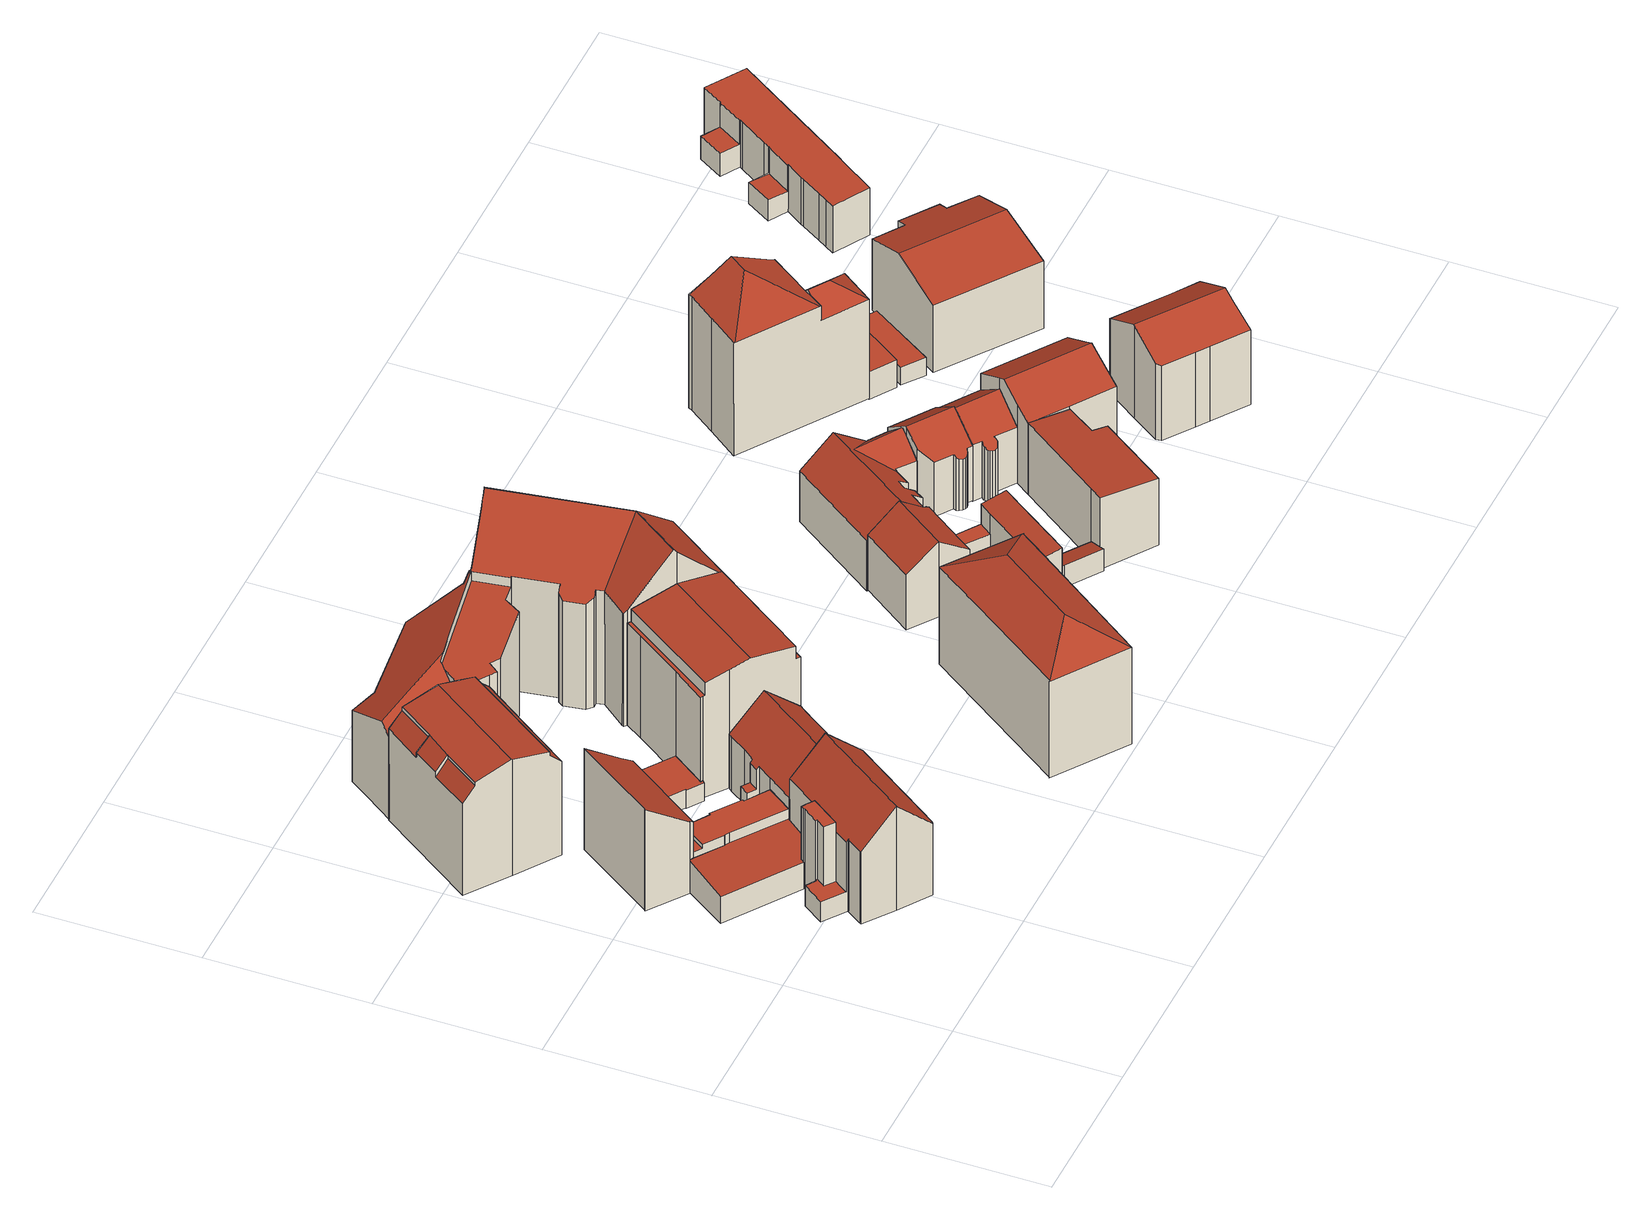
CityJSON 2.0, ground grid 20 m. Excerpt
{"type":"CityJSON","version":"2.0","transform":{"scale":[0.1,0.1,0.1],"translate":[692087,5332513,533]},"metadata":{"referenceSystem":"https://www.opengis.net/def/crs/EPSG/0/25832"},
"CityObjects":{
"building1":{"type":"Building","attributes":{"Gemeindeschluessel":"09162000","HoeheDach":"538.585","HoeheGrund":"534.080","Methode":"1000","NiedrigsteTraufeDesGebaeudes":"537.936","Geometrietyp2DReferenz":"3000","function":"31001_2000","roofType":"9999","measuredHeight":4.5,"storeysAboveGround":1},"geometry":[{"type":"MultiSurface","lod":"2","boundaries":[[[0,1,2,3]],[[4,5,6,7]],[[8,9,10,11]],[[3,4,7,12,13,14,15,16,8,11,17,18,19,0]],[[13,20,21,14]],[[17,22,23,18]],[[3,2,5,4]],[[24,21,20,25,6,5,2,1,26,23,22,10,9]],[[24,9,8,16,15]],[[18,23,26,19]],[[14,21,24,15]],[[11,10,22,17]],[[7,6,25,12]],[[19,26,1,0]],[[12,25,20,13]]],"semantics":{"surfaces":[{"type":"WallSurface"},{"type":"GroundSurface"},{"type":"RoofSurface"}],"values":[0,0,0,1,0,0,0,2,0,0,0,0,0,0,0]}}]},
"building2":{"type":"Building","attributes":{"Gemeindeschluessel":"09162000","HoeheDach":"548.940","HoeheGrund":"534.210","Methode":"2000","NiedrigsteTraufeDesGebaeudes":"537.110","Geometrietyp2DReferenz":"3000","function":"31001_1000","roofType":"3100","measuredHeight":14.73,"storeysAboveGround":3},"geometry":[{"type":"MultiSurface","lod":"2","boundaries":[[[27,28,29,30]],[[31,32,33,34]],[[35,36,37,38]],[[39,40,41,42]],[[43,44,45,46]],[[47,48,49,50]],[[51,52,53,54]],[[27,32,31,42,41,28]],[[48,55,56,57,58,59,60,61,53,52,62,49]],[[46,45,63,64]],[[65,61,60,66]],[[59,67,68,60]],[[47,50,69,51,54,70,33,32,27,30,35,38,71,72,43,46,64,73]],[[69,62,52,51]],[[70,74,34,33]],[[74,70,54,53,61,65]],[[50,49,62,69]],[[47,73,75,55,48]],[[68,67,37,36,29,28,41,40,76]],[[77,76,40,39]],[[71,58,57,72]],[[66,60,68,76,77]],[[31,34,74,65,66,77,39,42]],[[43,72,57,56,44]],[[64,63,75,73]],[[71,38,37,67,59,58]],[[30,29,36,35]],[[75,63,45,44,56,55]]],"semantics":{"surfaces":[{"type":"WallSurface"},{"type":"RoofSurface"},{"type":"GroundSurface"}],"values":[0,0,0,0,0,0,0,0,1,0,0,0,2,0,0,0,0,0,1,0,0,0,1,0,0,0,0,1]}}]},
"building3":{"type":"Building","attributes":{"Gemeindeschluessel":"09162000","HoeheDach":"548.393","HoeheGrund":"534.012","Methode":"2000","NiedrigsteTraufeDesGebaeudes":"536.641","Geometrietyp2DReferenz":"3000","function":"31001_1000","roofType":"2100","measuredHeight":14.38,"storeysAboveGround":4},"geometry":[{"type":"MultiSurface","lod":"2","boundaries":[[[78,79,80,81]],[[82,83,84,85]],[[86,87,88,89]],[[90,91,92,93,94,95]],[[96,97,98,99]],[[100,101,102,103]],[[104,105,92,91]],[[106,80,79,107,98,97,108,109]],[[103,102,110,111]],[[89,88,112,113]],[[106,109,114,115,116,117]],[[118,119,120,121,122,123]],[[124,107,79,78]],[[86,81,80,106,117,87]],[[125,118,123,126,127,128]],[[129,130,114,109,108]],[[84,83,95,94,131,128,127,132,110,102,101]],[[130,129,96,99,124,78,81,86,89,113,119,118,125,104,91,90,82,85,133,100,103,111]],[[104,125,128,131,134,105]],[[134,131,94,93]],[[84,101,100,133,85]],[[121,120,112,88,87,117,116]],[[130,111,110,132,135,114]],[[135,132,127,126]],[[93,92,105,134]],[[90,95,83,82]],[[129,108,97,96]],[[135,126,123,122,115,114]],[[99,98,107,124]],[[116,115,122,121]],[[113,112,120,119]]],"semantics":{"surfaces":[{"type":"WallSurface"},{"type":"RoofSurface"},{"type":"GroundSurface"}],"values":[0,0,0,0,0,0,0,1,0,0,0,0,0,0,0,0,1,2,0,0,0,1,0,0,1,0,0,1,0,0,0]}}]},
"building4":{"type":"Building","attributes":{"Gemeindeschluessel":"09162000","HoeheDach":"550.504","HoeheGrund":"534.040","Methode":"2000","NiedrigsteTraufeDesGebaeudes":"546.969","Geometrietyp2DReferenz":"3000","function":"31001_9998","roofType":"3100","measuredHeight":16.46},"geometry":[{"type":"MultiSurface","lod":"2","boundaries":[[[136,137,138,139]],[[140,139,138,141,142,143]],[[138,137,144,145,141]],[[145,146,142,141]],[[147,140,143,148,149,150,151]],[[143,142,146,152,153,148]],[[154,155,156,157]],[[150,158,159,151]],[[154,160,161,155]],[[158,162,163,159]],[[157,164,160,154]],[[165,166,156,155,161,153,152]],[[148,153,161,160,162,149]],[[162,160,164,163]],[[166,147,151,159,163,164,157,156]],[[150,149,162,158]],[[167,144,137,136]],[[140,147,166,165,167,136,139]],[[167,165,152,146,145,144]]],"semantics":{"surfaces":[{"type":"WallSurface"},{"type":"RoofSurface"},{"type":"GroundSurface"}],"values":[0,0,1,0,0,1,1,1,0,0,0,0,1,1,0,0,0,2,0]}}]},
"building5":{"type":"Building","attributes":{"Gemeindeschluessel":"09162000","HoeheDach":"536.595","HoeheGrund":"534.027","Methode":"1000","NiedrigsteTraufeDesGebaeudes":"536.595","Geometrietyp2DReferenz":"3000","function":"31001_2000","roofType":"1000","measuredHeight":2.57},"geometry":[{"type":"MultiSurface","lod":"2","boundaries":[[[168,169,170,171]],[[172,173,174,175]],[[89,88,87,86]],[[171,176,177,172,175,89,86,81,178,179,168]],[[176,180,181,177]],[[81,182,183,178]],[[86,87,182,81]],[[180,176,171,170]],[[178,183,184,179]],[[177,181,173,172]],[[175,174,88,89]],[[180,170,169,184,183,182,87,88,174,173,181]],[[179,184,169,168]]],"semantics":{"surfaces":[{"type":"WallSurface"},{"type":"GroundSurface"},{"type":"RoofSurface"}],"values":[0,0,0,1,0,0,0,0,0,0,0,2,0]}}]},
"building6":{"type":"Building","attributes":{"Gemeindeschluessel":"09162000","HoeheDach":"545.970","HoeheGrund":"534.120","Methode":"2000","NiedrigsteTraufeDesGebaeudes":"538.600","Geometrietyp2DReferenz":"3000","function":"31001_1000","roofType":"3100","measuredHeight":11.85,"storeysAboveGround":2},"geometry":[{"type":"MultiSurface","lod":"2","boundaries":[[[185,186,187,188,189,190]],[[191,192,193,194,195,196,197]],[[8,198,199,200]],[[11,201,198,8]],[[202,203,204,205]],[[205,204,206,207]],[[208,195,194,209]],[[210,193,192,211]],[[197,196,212,206,204,203,213,188,187,199,198,201]],[[208,214,212,196,195]],[[185,190,215,216]],[[189,217,215,190]],[[207,206,212,214]],[[200,199,187,186]],[[11,8,200,186,185,216,202,205,207,214,208,209,210,211,218]],[[189,188,213,217]],[[209,194,193,210]],[[11,218,191,197,201]],[[202,216,215,217,213,203]],[[211,192,191,218]]],"semantics":{"surfaces":[{"type":"WallSurface"},{"type":"RoofSurface"},{"type":"GroundSurface"}],"values":[0,1,0,0,0,0,0,0,1,0,0,1,0,0,2,0,0,0,0,0]}}]},
"building7":{"type":"Building","attributes":{"Gemeindeschluessel":"09162000","HoeheDach":"549.939","HoeheGrund":"534.240","Methode":"2000","NiedrigsteTraufeDesGebaeudes":"544.297","Geometrietyp2DReferenz":"3000","function":"31001_9998","roofType":"2100","measuredHeight":15.7},"geometry":[{"type":"MultiSurface","lod":"2","boundaries":[[[219,220,221,222,223,224]],[[225,219,224,226,227,228]],[[229,230,231,232,233,234,235,236]],[[237,238,239,240]],[[241,242,243,228,227,244,245,246]],[[231,230,229,247,246,245,244,227,226,224,223,222,237,240,232]],[[247,248,241,246]],[[235,234,233,239,238,221,220,219,225,228,243,242]],[[240,239,233,232]],[[248,236,235,242,241]],[[229,236,248,247]],[[222,221,238,237]]],"semantics":{"surfaces":[{"type":"WallSurface"},{"type":"GroundSurface"},{"type":"RoofSurface"}],"values":[0,0,0,0,0,1,0,2,0,2,0,0]}}]},
"building8":{"type":"Building","attributes":{"Gemeindeschluessel":"09162000","HoeheDach":"551.445","HoeheGrund":"534.088","Methode":"2000","NiedrigsteTraufeDesGebaeudes":"548.610","Geometrietyp2DReferenz":"3000","function":"31001_9998","roofType":"3100","measuredHeight":17.36,"storeysAboveGround":4},"geometry":[{"type":"MultiSurface","lod":"2","boundaries":[[[249,250,251,252,253,254]],[[255,256,254,257]],[[258,259,260,261]],[[262,256,255,263]],[[264,257,254,253,265]],[[261,260,251,250]],[[266,267,268,269]],[[270,271,272,208]],[[273,274,275,276]],[[272,271,268,267,262,263]],[[273,214,264,265,277,274]],[[277,265,253,252]],[[274,277,252,251,260,259,275]],[[214,208,272,263,255,257,264]],[[266,249,254,256,262,267]],[[276,275,259,258]],[[269,268,271,270]],[[214,273,276,258,261,250,249,266,269,270,208]]],"semantics":{"surfaces":[{"type":"WallSurface"},{"type":"RoofSurface"},{"type":"GroundSurface"}],"values":[0,1,0,0,1,0,0,0,0,1,0,0,1,0,0,0,0,2]}}]},
"building9":{"type":"Building","attributes":{"Gemeindeschluessel":"09162000","HoeheDach":"556.370","HoeheGrund":"534.000","Methode":"2000","NiedrigsteTraufeDesGebaeudes":"546.555","Geometrietyp2DReferenz":"3000","function":"31001_9998","roofType":"2100","measuredHeight":22.37,"storeysAboveGround":4},"geometry":[{"type":"MultiSurface","lod":"2","boundaries":[[[278,279,280,281,282,283,284]],[[285,286,287,288]],[[289,290,291,292]],[[165,293,294,295]],[[167,296,293,165]],[[297,298,281,299]],[[300,301,302,303]],[[304,305,306,307]],[[308,309,301,300]],[[299,281,280,310]],[[311,312,313,314]],[[315,316,317,305,304,318]],[[319,278,284,320]],[[292,291,321,322]],[[323,324,317,316]],[[278,319,325,279]],[[326,327,328,329]],[[320,284,283,330]],[[331,332,333,334,335]],[[285,288,297,299,331,335]],[[318,327,326,315]],[[336,337,332,331,299,310,338,321,291,290,306,305,317,324,302,301,309]],[[322,321,338,339]],[[289,295,294,307,306,290]],[[340,336,309,308]],[[336,340,341,337]],[[329,328,342,343]],[[324,323,303,302]],[[333,332,337,341]],[[342,344,345,343]],[[325,339,338,310,280,279]],[[287,314,313,298,297,288]],[[311,330,283,282,312]],[[344,342,328,327,318,304,307,294,293,296]],[[313,312,282,281,298]],[[344,296,167,345]],[[286,285,335,334]],[[311,314,287,286,334,333,341,340,308,300,303,323,316,315,326,329,343,345,167,165,295,289,292,322,339,325,319,320,330]]],"semantics":{"surfaces":[{"type":"RoofSurface"},{"type":"WallSurface"},{"type":"GroundSurface"}],"values":[0,1,1,1,1,1,1,1,1,1,1,1,1,1,1,1,1,1,1,0,1,0,1,1,1,1,1,1,1,1,1,1,1,0,0,1,1,2]}}]},
"building10":{"type":"Building","attributes":{"Gemeindeschluessel":"09162000","HoeheDach":"551.220","HoeheGrund":"534.180","Methode":"1000","NiedrigsteTraufeDesGebaeudes":"547.942","Geometrietyp2DReferenz":"3000","function":"31001_9998","roofType":"3200","measuredHeight":17.04,"storeysAboveGround":4},"geometry":[{"type":"MultiSurface","lod":"2","boundaries":[[[346,347,348,349,350,351,352]],[[353,354,355,350,349,348]],[[347,346,352,356,357,358]],[[359,360,355,354]],[[347,358,353,348]],[[358,357,356,361,362,360,359]],[[360,362,355]],[[358,359,354,353]],[[362,361,356,352,351,350,355]]],"semantics":{"surfaces":[{"type":"GroundSurface"},{"type":"WallSurface"},{"type":"RoofSurface"}],"values":[0,1,1,2,1,2,2,2,1]}}]},
"building11":{"type":"Building","attributes":{"Gemeindeschluessel":"09162000","HoeheDach":"544.861","HoeheGrund":"534.170","Methode":"1000","NiedrigsteTraufeDesGebaeudes":"541.997","Geometrietyp2DReferenz":"3000","function":"31001_9998","roofType":"3100","measuredHeight":10.69,"storeysAboveGround":2},"geometry":[{"type":"MultiSurface","lod":"2","boundaries":[[[363,364,365,366]],[[367,368,369,370]],[[371,370,369,372]],[[365,364,373,374,375,376,368,367]],[[377,367,370,371]],[[368,376,378,379,372,369]],[[375,374,380,381,378,376]],[[366,365,367,377]],[[363,382,380,374,373,364]],[[382,363,366,377,371,372,379,378,381,380]]],"semantics":{"surfaces":[{"type":"WallSurface"},{"type":"RoofSurface"},{"type":"GroundSurface"}],"values":[0,1,0,1,0,0,0,0,0,2]}}]},
"building12":{"type":"Building","attributes":{"Gemeindeschluessel":"09162000","HoeheDach":"539.864","HoeheGrund":"534.050","Methode":"2000","NiedrigsteTraufeDesGebaeudes":"536.881","Geometrietyp2DReferenz":"3000","function":"31001_2000","roofType":"1000","measuredHeight":5.81},"geometry":[{"type":"MultiSurface","lod":"2","boundaries":[[[383,384,385,386]],[[387,388,389,390,385,384,391,392,393,394,395,396]],[[397,394,393,398,399,400,401]],[[398,393,392,402]],[[403,391,384,383]],[[396,395,394,397,404,405]],[[406,407,401,400,408,409]],[[386,410,411,412,413,414,409,408,400,399,398,402,403,383]],[[386,385,390,410]],[[410,390,389,411]],[[402,392,391,403]],[[405,404,397,401,407,406]],[[413,412,411,389,388,387]],[[414,413,387,396,405,406,409]]],"semantics":{"surfaces":[{"type":"WallSurface"},{"type":"RoofSurface"},{"type":"GroundSurface"}],"values":[0,1,0,0,0,0,0,2,0,0,0,1,0,0]}}]},
"building13":{"type":"Building","attributes":{"Gemeindeschluessel":"09162000","HoeheDach":"537.430","HoeheGrund":"534.210","Methode":"2000","NiedrigsteTraufeDesGebaeudes":"536.510","Geometrietyp2DReferenz":"3000","function":"31001_9998","roofType":"1000","measuredHeight":3.22,"storeysAboveGround":1},"geometry":[{"type":"MultiSurface","lod":"2","boundaries":[[[415,416,417,418]],[[417,416,419,420]],[[421,418,417,420,422,423,424]],[[424,423,425,426]],[[425,423,422,427,428,429]],[[363,429,428,380]],[[418,421,424,426,363,380,430,415]],[[427,419,416,415,430,380,428]],[[426,425,429,363]],[[419,427,422,420]]],"semantics":{"surfaces":[{"type":"WallSurface"},{"type":"RoofSurface"},{"type":"GroundSurface"}],"values":[0,1,0,0,1,0,2,0,0,0]}}]},
"building14":{"type":"Building","attributes":{"Gemeindeschluessel":"09162000","HoeheDach":"537.344","HoeheGrund":"534.190","Methode":"2000","NiedrigsteTraufeDesGebaeudes":"536.477","Geometrietyp2DReferenz":"3000","function":"31001_2000","roofType":"2100","measuredHeight":3.15},"geometry":[{"type":"MultiSurface","lod":"2","boundaries":[[[431,432,433,434]],[[435,436,432,431]],[[437,438,436,435]],[[439,437,435,431,434,440]],[[439,441,438,437]],[[440,442,441,439]],[[442,433,432,436,438,441]],[[434,433,442,440]]],"semantics":{"surfaces":[{"type":"WallSurface"},{"type":"GroundSurface"},{"type":"RoofSurface"}],"values":[0,0,0,1,0,0,2,0]}}]},
"building15":{"type":"Building","attributes":{"Gemeindeschluessel":"09162000","HoeheDach":"544.560","HoeheGrund":"533.970","Methode":"2000","NiedrigsteTraufeDesGebaeudes":"541.208","Geometrietyp2DReferenz":"3000","function":"31001_9998","roofType":"3100","measuredHeight":10.59,"storeysAboveGround":2},"geometry":[{"type":"MultiSurface","lod":"2","boundaries":[[[443,444,445,446]],[[447,448,449,450]],[[451,452,450,449]],[[453,454,455,456,457,458]],[[459,460,461,452,451]],[[462,463,464,465]],[[466,467,468,469]],[[470,471,467,466]],[[447,472,473,474,448]],[[469,468,475,476]],[[477,463,462,478,458,457]],[[446,445,471,470]],[[453,458,478,479]],[[480,459,451,449,448,474]],[[481,476,475,456,455]],[[447,450,452,461,443,446,470,466,469,476,481,482,479,478,462,465,472]],[[481,455,454,482]],[[461,460,444,443]],[[480,474,473,464,463,477]],[[465,464,473,472]],[[453,479,482,454]],[[459,480,477,457,456,475,468,467,471,445,444,460]]],"semantics":{"surfaces":[{"type":"WallSurface"},{"type":"RoofSurface"},{"type":"GroundSurface"}],"values":[0,0,0,1,0,0,0,0,0,0,0,0,0,1,0,2,0,0,1,0,0,1]}}]},
"building16":{"type":"Building","attributes":{"Gemeindeschluessel":"09162000","HoeheDach":"544.127","HoeheGrund":"533.870","Methode":"1000","NiedrigsteTraufeDesGebaeudes":"543.387","Geometrietyp2DReferenz":"3000","function":"31001_1000","roofType":"1000","measuredHeight":10.26},"geometry":[{"type":"MultiSurface","lod":"2","boundaries":[[[483,484,485,486]],[[487,488,489,490,491,492]],[[493,494,495,496]],[[492,491,490,497,485,484,495,494]],[[498,497,490,489]],[[498,489,488,487,493,496,483,486]],[[487,492,494,493]],[[496,495,484,483]],[[486,485,497,498]]],"semantics":{"surfaces":[{"type":"WallSurface"},{"type":"RoofSurface"},{"type":"GroundSurface"}],"values":[0,0,0,1,0,2,0,0,0]}}]},
"building17":{"type":"Building","attributes":{"Gemeindeschluessel":"09162000","HoeheDach":"544.730","HoeheGrund":"534.030","Methode":"1000","NiedrigsteTraufeDesGebaeudes":"541.175","Geometrietyp2DReferenz":"3000","function":"31001_1000","roofType":"3100","measuredHeight":10.7,"storeysAboveGround":2},"geometry":[{"type":"MultiSurface","lod":"2","boundaries":[[[499,500,472,447]],[[501,502,503,504]],[[505,506,507,508]],[[501,509,510,511,512,502]],[[513,514,506,505,515,516]],[[472,500,517,465]],[[518,519,520,521]],[[508,507,522,450]],[[523,524,510,509,501,504,525,518,521,516,515,505,508,450,447,472,465,526]],[[527,524,523,526,528,529]],[[525,530,519,518]],[[465,517,528,526]],[[504,503,530,525]],[[529,528,517,500,499]],[[521,520,513,516]],[[524,527,511,510]],[[450,522,499,447]],[[506,514,513,520,519,530,503,502,512,511,527,529,499,522,507]]],"semantics":{"surfaces":[{"type":"WallSurface"},{"type":"GroundSurface"},{"type":"RoofSurface"}],"values":[0,0,0,0,0,0,0,0,1,0,0,0,0,2,0,0,0,2]}}]},
"building18":{"type":"Building","attributes":{"Gemeindeschluessel":"09162000","HoeheDach":"544.608","HoeheGrund":"533.880","Methode":"2000","NiedrigsteTraufeDesGebaeudes":"540.993","Geometrietyp2DReferenz":"3000","function":"31001_1000","roofType":"3100","measuredHeight":10.73,"storeysAboveGround":2},"geometry":[{"type":"MultiSurface","lod":"2","boundaries":[[[531,532,533,534]],[[535,536,532,531]],[[537,538,539,540,541]],[[542,540,539,543]],[[544,541,540,542,545,546]],[[547,548,549,550]],[[551,552,553,554,555,556]],[[554,553,544,546]],[[543,539,538,557]],[[558,559,560,561]],[[558,562,557,538,537,559]],[[534,533,563,564]],[[565,566,551,556]],[[550,549,536,535]],[[553,552,551,566,563,533,532,536,549,548,567,560,559,537,541,544]],[[557,562,558,561,568,547,550,535,531,534,564,565,556,555,554,546,545,542,543]],[[564,563,566,565]],[[567,548,547,568,561,560]]],"semantics":{"surfaces":[{"type":"WallSurface"},{"type":"RoofSurface"},{"type":"GroundSurface"}],"values":[0,0,1,0,0,0,0,0,0,0,0,0,0,0,1,2,0,0]}}]},
"building19":{"type":"Building","attributes":{"Gemeindeschluessel":"09162000","HoeheDach":"546.692","HoeheGrund":"533.870","Methode":"1000","NiedrigsteTraufeDesGebaeudes":"544.017","Geometrietyp2DReferenz":"3000","function":"31001_1000","roofType":"3100","measuredHeight":12.82,"storeysAboveGround":3},"geometry":[{"type":"MultiSurface","lod":"2","boundaries":[[[569,570,571,572]],[[573,574,575,572,571,576,577,578]],[[579,578,577,576,580,581,582]],[[557,583,584,543]],[[581,580,583,557,585,558]],[[543,584,570,569]],[[483,582,581,558]],[[573,578,579,486]],[[576,571,570,584,583,580]],[[572,575,574,573,486,483,558,585,557,543,569]],[[486,579,582,483]]],"semantics":{"surfaces":[{"type":"WallSurface"},{"type":"RoofSurface"},{"type":"GroundSurface"}],"values":[0,0,1,0,0,0,0,0,1,2,0]}}]},
"building20":{"type":"Building","attributes":{"Gemeindeschluessel":"09162000","HoeheDach":"552.972","HoeheGrund":"533.865","Methode":"2000","NiedrigsteTraufeDesGebaeudes":"540.620","Geometrietyp2DReferenz":"3000","function":"31001_9998","roofType":"3200","measuredHeight":19.11,"storeysAboveGround":4},"geometry":[{"type":"MultiSurface","lod":"2","boundaries":[[[586,587,588,589,590]],[[591,592,593,594]],[[595,596,597,598,599,600]],[[601,602,603,604]],[[605,606,607,608]],[[609,598,597,610,611,612,613,614,589]],[[598,609,615,616,599]],[[593,592,600,599,616]],[[608,607,617,618]],[[619,618,617,611,610]],[[595,600,592,591]],[[586,620,587]],[[616,615,621,593]],[[619,610,597,596]],[[609,589,588]],[[622,586,590,614,613,623,602,601]],[[587,620,621,615,609,588]],[[589,614,590]],[[622,594,593,621,620,586]],[[623,612,611,617,607,606,603,602]],[[622,601,604,605,608,618,619,596,595,591,594]],[[613,612,623]],[[604,603,606,605]]],"semantics":{"surfaces":[{"type":"RoofSurface"},{"type":"WallSurface"},{"type":"GroundSurface"}],"values":[0,1,1,1,1,0,1,0,1,1,1,0,1,1,1,1,0,1,1,0,2,0,1]}}]},
"building21":{"type":"Building","attributes":{"Gemeindeschluessel":"09162000","HoeheDach":"546.800","HoeheGrund":"533.600","Methode":"1000","NiedrigsteTraufeDesGebaeudes":"544.108","Geometrietyp2DReferenz":"3000","function":"31001_9998","roofType":"3100","measuredHeight":13.2,"storeysAboveGround":3},"geometry":[{"type":"MultiSurface","lod":"2","boundaries":[[[624,625,626,627,628,629]],[[630,631,632,633,634,635,636,637,638]],[[635,639,640,625,624,629,636]],[[641,633,632,642]],[[643,634,633,641]],[[637,636,629,628,644,645]],[[642,632,631,646]],[[647,648,649,643,641,642,646,650,651,645,644,628,627,626]],[[646,631,630,650]],[[648,647,626,625,640,639]],[[650,630,638,651]],[[651,638,637,645]],[[643,649,648,639,635,634]]],"semantics":{"surfaces":[{"type":"WallSurface"},{"type":"RoofSurface"},{"type":"GroundSurface"}],"values":[0,1,1,0,0,0,0,2,0,0,0,0,0]}}]},
"building22":{"type":"Building","attributes":{"Gemeindeschluessel":"09162000","HoeheDach":"537.709","HoeheGrund":"533.822","Methode":"1000","NiedrigsteTraufeDesGebaeudes":"537.709","Geometrietyp2DReferenz":"3000","function":"31001_2000","roofType":"1000","measuredHeight":3.89},"geometry":[{"type":"MultiSurface","lod":"2","boundaries":[[[652,653,654,655]],[[656,654,653,657,658]],[[659,657,653,652]],[[652,655,660,661,659]],[[661,658,657,659]],[[661,660,656,658]],[[654,656,660,655]]],"semantics":{"surfaces":[{"type":"WallSurface"},{"type":"RoofSurface"},{"type":"GroundSurface"}],"values":[0,1,0,2,0,0,0]}}]},
"building23":{"type":"Building","attributes":{"Gemeindeschluessel":"09162000","HoeheDach":"536.361","HoeheGrund":"533.890","Methode":"1000","NiedrigsteTraufeDesGebaeudes":"536.361","Geometrietyp2DReferenz":"3000","function":"51009_1610","roofType":"1000","measuredHeight":2.47},"geometry":[{"type":"MultiSurface","lod":"2","boundaries":[[[662,663,664,665]],[[666,667,668,669]],[[669,662,665,666]],[[666,665,664,667]],[[668,663,662,669]],[[667,664,663,668]]],"semantics":{"surfaces":[{"type":"RoofSurface"},{"type":"GroundSurface"},{"type":"WallSurface"}],"values":[0,1,2,2,2,2]}}]},
"building24":{"type":"Building","attributes":{"Gemeindeschluessel":"09162000","HoeheDach":"536.155","HoeheGrund":"533.968","Methode":"1000","NiedrigsteTraufeDesGebaeudes":"536.155","Geometrietyp2DReferenz":"3000","function":"31001_2000","roofType":"1000","measuredHeight":2.19,"storeysAboveGround":1},"geometry":[{"type":"MultiSurface","lod":"2","boundaries":[[[670,671,672,673,674]],[[673,672,675,676]],[[677,675,672,671]],[[670,678,677,671]],[[675,677,678,679,676]],[[670,674,679,678]],[[673,676,679,674]]],"semantics":{"surfaces":[{"type":"GroundSurface"},{"type":"WallSurface"},{"type":"RoofSurface"}],"values":[0,1,1,1,2,1,1]}}]},
"building25":{"type":"Building","attributes":{"Gemeindeschluessel":"09162000","HoeheDach":"545.691","HoeheGrund":"533.780","Methode":"1000","NiedrigsteTraufeDesGebaeudes":"543.406","Geometrietyp2DReferenz":"3000","function":"31001_9998","roofType":"3100","measuredHeight":11.91,"storeysAboveGround":3},"geometry":[{"type":"MultiSurface","lod":"2","boundaries":[[[680,681,682,683,684]],[[680,685,686,681]],[[684,683,687,688]],[[689,690,688,687,691]],[[692,686,685,693]],[[694,695,696,697]],[[690,689,695,694]],[[687,683,682,691]],[[697,696,692,693]],[[697,693,685,680,684,688,690,694]],[[681,686,692,696,695,689,691,682]]],"semantics":{"surfaces":[{"type":"WallSurface"},{"type":"RoofSurface"},{"type":"GroundSurface"}],"values":[0,0,0,0,0,0,0,1,0,2,1]}}]},
"building26":{"type":"Building","attributes":{"Gemeindeschluessel":"09162000","HoeheDach":"540.200","HoeheGrund":"533.496","Methode":"2000","NiedrigsteTraufeDesGebaeudes":"536.520","Geometrietyp2DReferenz":"3000","function":"31001_1000","roofType":"1000","measuredHeight":6.7,"storeysAboveGround":2},"geometry":[{"type":"MultiSurface","lod":"2","boundaries":[[[698,699,700,701,702,703]],[[704,705,706,707,708,709,710,711,712,701,700,713,714,715,716,717,718,719,720,721,722,723]],[[724,710,709,725]],[[726,721,720,727]],[[727,720,719,728]],[[729,705,704,730]],[[702,701,712,731]],[[732,733,734,735]],[[736,722,721,726]],[[737,708,707,738]],[[739,706,705,729]],[[740,714,713,741]],[[742,743,744,731,712,711]],[[728,719,718,745]],[[702,731,744,703]],[[741,713,700,699]],[[725,709,708,737]],[[746,735,734,747,716,715]],[[746,715,714,740]],[[748,717,716,747]],[[748,747,734,733]],[[732,745,718,717,748,733]],[[738,707,706,739]],[[749,723,722,736]],[[732,735,746,740,741,699,698,743,742,724,725,737,738,739,729,730,749,736,726,727,728,745]],[[698,703,744,743]],[[730,704,723,749]],[[742,711,710,724]]],"semantics":{"surfaces":[{"type":"WallSurface"},{"type":"RoofSurface"},{"type":"GroundSurface"}],"values":[0,1,0,0,0,0,0,0,0,0,0,0,0,0,1,0,0,0,0,0,1,0,0,0,2,0,0,0]}}]}
},
"vertices":[
[152,239,11],[152,239,49],[64,300,49],[64,300,11],[99,351,11],[99,351,56],[100,352,56],[100,352,11],[206,279,11],[206,279,56],[204,277,56],[204,277,11],[105,349,11],[138,326,11],[139,326,11],[144,323,11],[179,298,11],[172,231,11],[160,240,11],[155,243,11],[138,326,56],[139,326,56],[172,231,50],[160,240,50],[144,323,56],[105,349,56],[155,243,50],
[153,238,12],[153,238,125],[152,239,125],[152,239,12],[138,218,41],[138,218,12],[126,226,12],[126,226,41],[155,243,12],[155,243,125],[160,240,125],[160,240,12],[141,218,41],[141,218,125],[139,219,125],[139,219,41],[281,223,12],[281,223,113],[212,125,113],[212,125,12],[157,132,12],[157,132,159],[121,158,115],[121,158,12],[135,179,12],[135,179,115],[136,179,115],[136,179,12],[158,131,159],[242,251,159],[204,277,115],[172,231,115],[170,233,112],[145,198,112],[133,181,112],[122,160,115],[199,107,113],[199,107,12],[133,181,41],[145,198,41],[170,233,125],[145,198,125],[122,160,12],[107,200,12],[172,231,12],[204,277,12],[196,105,12],[107,200,41],[196,105,114],[133,207,125],[133,207,41],
[123,485,10],[123,485,154],[161,458,119],[161,458,10],[228,310,10],[228,310,70],[206,279,70],[206,279,10],[175,448,10],[175,448,36],[183,442,36],[183,442,10],[200,329,10],[206,338,10],[206,338,45],[201,331,45],[201,331,70],[200,329,70],[99,351,10],[99,351,112],[53,384,154],[53,384,10],[144,323,10],[144,323,70],[139,326,70],[139,326,10],[171,362,10],[171,362,45],[174,449,108],[55,386,154],[100,352,112],[105,349,108],[138,326,70],[138,326,10],[172,425,36],[172,425,10],[105,349,64],[155,422,64],[155,422,36],[174,449,36],[136,374,10],[167,418,10],[167,418,36],[166,416,36],[166,416,64],[136,374,64],[55,386,10],[165,354,10],[136,373,64],[136,373,70],[165,354,70],[100,352,10],[105,349,10],[166,356,70],[115,342,70],[179,298,10],[166,356,45],[115,342,64],
[151,569,10],[151,569,143],[105,504,143],[105,504,10],[53,540,10],[92,513,159],[92,513,164],[53,540,175],[192,626,142],[177,636,159],[177,636,164],[1,577,10],[53,541,175],[14,568,164],[14,568,159],[1,577,140],[162,646,169],[138,663,175],[68,644,159],[100,690,159],[87,700,140],[54,654,140],[45,613,159],[32,622,140],[68,644,164],[100,690,164],[45,613,164],[32,622,147],[54,654,147],[162,646,10],[87,700,10],[192,626,10],
[278,442,10],[278,442,36],[248,400,36],[248,400,10],[229,409,10],[229,409,36],[230,410,36],[230,410,10],[251,399,10],[248,396,10],[162,460,10],[192,502,10],[251,399,36],[248,396,36],[161,458,36],[162,460,36],[192,502,36],
[228,337,11],[241,328,11],[241,328,87],[238,330,84],[238,330,56],[228,337,56],[281,223,86],[282,225,86],[334,300,86],[349,321,86],[353,326,86],[314,353,130],[242,250,130],[206,279,86],[228,310,87],[228,310,11],[204,277,86],[249,339,11],[249,339,87],[259,353,88],[259,353,11],[273,374,88],[273,374,11],[353,326,11],[349,321,11],[334,300,11],[282,225,11],[278,379,88],[246,341,84],[278,379,11],[236,348,56],[236,348,11],[246,341,56],[281,223,11],
[152,744,126],[159,745,126],[268,756,131],[268,756,12],[159,745,12],[152,744,12],[149,747,124],[149,747,12],[129,761,12],[129,761,113],[188,681,12],[198,682,12],[237,689,12],[335,706,12],[335,706,169],[237,689,169],[198,682,169],[188,681,163],[315,707,12],[315,707,167],[335,709,168],[335,709,12],[86,700,129],[95,712,140],[115,741,124],[115,741,12],[95,712,12],[86,700,12],[162,646,12],[162,646,129],
[385,485,11],[333,522,11],[333,522,156],[337,519,156],[337,519,174],[385,485,184],[348,330,174],[433,452,174],[300,363,184],[278,442,11],[278,442,156],[318,500,156],[318,500,11],[433,452,156],[348,330,156],[278,379,179],[253,397,174],[439,448,11],[439,448,156],[437,448,156],[437,448,11],[423,427,11],[423,427,156],[353,326,156],[251,399,11],[251,399,156],[248,400,156],[248,400,11],[253,397,156],
[486,601,168],[466,729,168],[399,718,234],[426,550,234],[500,538,165],[519,566,142],[524,574,136],[330,525,170],[330,525,10],[333,522,10],[333,522,174],[335,706,10],[335,706,175],[385,715,220],[385,715,10],[162,646,158],[188,681,158],[188,681,10],[192,626,158],[382,488,233],[382,488,234],[426,550,233],[336,599,10],[336,599,160],[341,606,165],[341,606,10],[338,661,158],[338,661,171],[331,706,171],[331,706,158],[340,574,10],[340,574,160],[399,718,233],[439,448,10],[439,448,163],[385,485,229],[385,485,10],[316,658,10],[339,661,10],[339,661,172],[316,658,158],[486,601,10],[524,574,10],[388,716,223],[388,716,10],[348,607,10],[348,607,172],[466,729,10],[303,637,10],[303,637,158],[223,625,158],[223,625,10],[519,566,10],[355,558,172],[356,558,172],[356,558,10],[331,527,10],[331,527,170],[348,567,166],[354,568,172],[395,717,230],[395,717,10],[348,567,10],[354,568,10],[211,633,158],[211,633,10],[201,620,158],[201,620,10],
[631,168,12],[513,3,12],[426,64,12],[427,64,12],[557,248,12],[643,186,12],[644,185,12],[426,64,149],[427,64,150],[557,248,150],[644,185,149],[631,168,150],[513,3,150],[501,77,182],[569,173,182],[644,185,150],[643,186,150],
[672,270,12],[672,270,90],[662,256,90],[662,256,12],[629,279,119],[676,345,119],[642,368,90],[596,303,90],[596,303,12],[642,368,12],[710,323,90],[711,324,90],[707,326,93],[704,327,94],[629,279,12],[704,327,12],[676,345,12],[711,324,12],[707,326,12],[710,323,12],
[792,267,10],[792,267,69],[741,195,69],[741,195,10],[697,190,64],[698,193,64],[699,193,64],[726,174,69],[766,286,64],[754,270,64],[721,223,64],[716,226,63],[694,195,63],[693,193,63],[716,226,39],[721,223,10],[716,226,10],[700,238,10],[700,238,39],[754,270,10],[766,286,10],[694,195,39],[693,193,39],[676,204,39],[678,207,39],[678,207,10],[676,204,10],[726,174,10],[699,193,10],[698,193,10],[697,190,10],[693,193,10],
[766,286,12],[766,286,35],[754,270,35],[754,270,12],[728,312,35],[717,297,35],[717,297,12],[717,297,44],[715,298,44],[715,298,12],[687,259,44],[687,259,12],[728,312,44],[711,324,44],[672,270,44],[728,312,12],
[774,149,12],[774,149,41],[770,143,43],[770,143,12],[785,164,12],[785,164,35],[741,195,12],[741,195,35],[726,174,12],[728,172,12],[726,174,43],[728,172,43],
[735,371,10],[735,371,93],[727,360,93],[727,360,10],[797,387,10],[797,387,103],[784,369,84],[784,369,10],[762,385,84],[762,385,10],[721,481,82],[642,369,82],[642,368,82],[679,343,116],[758,457,116],[755,459,113],[761,383,82],[747,364,83],[747,364,10],[798,432,10],[798,432,82],[819,418,82],[819,418,10],[730,340,10],[730,340,83],[719,348,93],[719,348,10],[737,352,10],[737,352,84],[802,395,10],[802,395,108],[801,393,110],[704,327,93],[704,327,10],[796,433,82],[755,459,10],[721,481,10],[747,428,110],[642,368,10],[642,369,10],
[860,270,9],[860,270,111],[904,239,106],[904,239,9],[836,106,9],[851,127,9],[896,191,9],[896,191,104],[851,127,104],[836,106,104],[774,149,9],[774,149,111],[785,164,111],[785,164,9],[880,203,106],[880,203,9],
[797,387,117],[802,395,110],[817,323,10],[817,323,85],[813,322,83],[813,322,10],[805,335,10],[805,335,87],[785,349,87],[785,349,10],[819,325,10],[820,325,10],[820,325,88],[819,325,87],[804,331,85],[805,334,87],[805,334,10],[804,331,10],[819,418,88],[807,325,10],[807,325,82],[805,328,83],[805,328,10],[784,369,100],[848,352,10],[826,321,10],[810,323,10],[870,383,10],[826,321,88],[870,383,88],[848,352,117],[810,323,82],
[837,299,9],[837,299,80],[835,301,80],[835,301,9],[841,298,9],[841,298,81],[895,318,116],[896,319,115],[918,350,86],[870,383,86],[847,350,116],[870,383,9],[918,350,9],[826,321,89],[847,350,9],[826,321,9],[847,300,9],[847,300,85],[844,299,83],[844,299,9],[833,310,85],[833,311,86],[836,314,89],[836,314,9],[833,311,9],[833,310,9],[896,319,9],[873,288,9],[873,288,88],[849,305,89],[849,305,9],[895,318,9],[833,303,81],[833,303,9],[832,306,9],[832,306,82],[847,301,86],[847,301,9],
[1010,286,9],[1010,286,110],[988,255,131],[988,255,9],[954,205,9],[975,235,9],[982,246,9],[982,246,137],[975,235,130],[954,205,110],[904,239,110],[889,310,137],[873,288,122],[860,270,110],[896,319,131],[918,350,110],[889,310,9],
[942,491,150],[928,531,175],[904,547,175],[901,542,170],[890,526,150],[995,565,9],[995,565,76],[971,533,76],[971,533,9],[955,593,9],[939,605,9],[939,605,172],[943,603,170],[943,603,76],[955,593,76],[796,590,9],[796,590,170],[825,628,170],[825,628,9],[850,662,9],[850,662,171],[852,666,171],[852,666,9],[907,552,170],[898,635,199],[897,635,200],[881,613,200],[889,527,170],[890,526,170],[919,568,150],[919,568,76],[875,650,185],[875,650,9],[898,635,9],[971,532,151],[971,533,150],[942,491,9],[797,589,170],
[1121,209,111],[1151,189,111],[1151,189,6],[1121,209,6],[1055,255,6],[1055,255,112],[1003,172,112],[1038,147,112],[1053,136,112],[1096,106,112],[1113,133,129],[1122,147,138],[1027,215,138],[1026,214,138],[1002,179,114],[1123,148,138],[1151,188,111],[1096,106,6],[1053,136,6],[1113,133,6],[1027,215,6],[1026,214,6],[1038,147,6],[1151,188,6],[1123,148,6],[1122,147,6],[1003,172,6],[1002,179,6],
[972,471,8],[972,471,47],[942,491,47],[942,491,8],[995,565,47],[1023,546,47],[996,565,47],[1023,546,8],[995,565,8],[996,565,8],
[1002,449,34],[1054,529,34],[1028,546,34],[976,468,34],[976,468,9],[1028,546,9],[1054,529,9],[1002,449,9],
[1021,605,10],[996,565,10],[995,565,10],[955,593,10],[979,632,10],[995,565,32],[955,593,32],[996,565,32],[1021,605,32],[979,632,32],
[1194,467,8],[1194,467,109],[1164,422,127],[1125,362,104],[1125,362,8],[1161,491,8],[1161,491,109],[1010,444,104],[1010,444,8],[1082,546,109],[1082,546,8],[1051,502,127],[1169,503,105],[1169,503,8],[1117,522,8],[1117,522,109],[1126,534,104],[1126,534,8],
[1228,786,5],[1251,772,5],[1251,772,72],[1250,772,72],[1250,772,38],[1228,786,38],[1200,598,72],[1231,644,72],[1232,645,72],[1276,712,72],[1334,799,72],[1287,829,72],[1286,829,72],[1270,803,72],[1269,803,72],[1248,768,72],[1226,734,72],[1221,725,72],[1221,726,72],[1201,695,72],[1202,695,72],[1188,674,72],[1186,670,72],[1171,646,72],[1164,635,72],[1157,624,72],[1286,829,5],[1287,829,5],[1171,646,5],[1186,670,5],[1188,674,5],[1231,644,5],[1200,598,5],[1269,803,38],[1179,709,5],[1179,709,35],[1198,740,35],[1198,740,5],[1164,635,5],[1334,799,5],[1276,712,5],[1232,645,5],[1226,734,5],[1248,768,5],[1270,803,5],[1247,817,5],[1247,817,38],[1202,695,5],[1221,725,5],[1221,726,35],[1201,695,35],[1157,624,5]
]}
